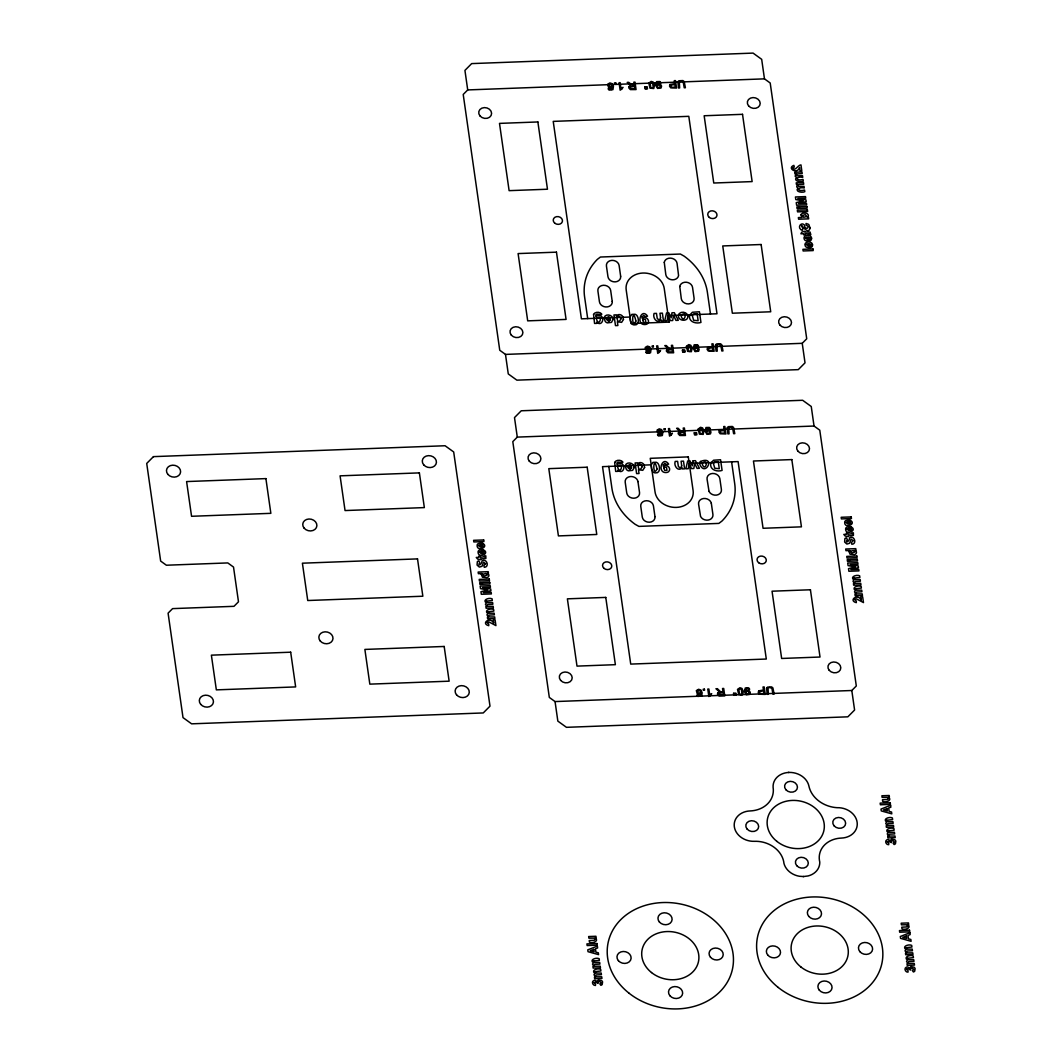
<?xml version="1.0" encoding="UTF-8"?>
<svg xmlns="http://www.w3.org/2000/svg" width="1062" height="1062" viewBox="0 0 1062 1062"><rect width="100%" height="100%" fill="white"/><g stroke="black" fill="none" stroke-linecap="round" stroke-linejoin="round"><path stroke-width="1.5" d="M630.005 317.034L630.35 321.043L631.917 323.937A3.345 2.774 12 0 0 634.054 324.906C639.205 325.742 639.125 318.826 637.107 315.826A3.757 3.106 12 0 0 635.076 314.286L631.784 314.379L630.005 317.034L581.418 318.839L553.222 121.387L688.8 116.329L716.996 313.781L668.117 315.613L667.095 320.737L664.719 320.83L666.538 312.985L668.861 312.905L671.131 317.817L671.967 312.786L674.317 312.706L678.299 320.326L675.963 320.405L673.534 315.401L672.684 320.525L670.361 320.618L668.117 315.613M467.718 89.925L463.218 94.465L499.751 350.248L505.485 354.403L802.235 343.318L806.722 338.791L770.202 82.995L764.467 78.853L467.718 89.925L464.93 70.397L471.674 63.601L753.077 53.1L761.68 59.326L764.467 78.853M517.287 437.106L512.8 441.633L549.319 697.429L555.054 701.57L851.804 690.499L856.304 685.972L819.771 430.176L814.036 426.035L517.287 437.106L514.499 417.578L521.256 410.782L802.646 400.281L811.249 406.494L814.036 426.035M700.508 461.479C716.571 455.067 704.889 478.617 699.553 463.59A4.606 3.81 12 0 1 700.508 461.479M803.164 876.588L808.155 875.938A18.24 15.12 12 0 0 819.771 862.065A25.355 21.014 12 0 1 841.383 838.077A18.16 15.054 12 0 0 857.127 822.214A18.16 15.054 12 0 0 837.042 807.691A28.754 23.842 12 0 1 808.925 786.119A18.187 15.08 12 0 0 788.973 772.432L788.296 772.432M651.179 464.824L602.526 466.643L630.722 664.095L766.299 659.037L738.103 461.585L689.225 463.404M803.668 876.548L799.394 876.269A18.24 15.12 12 0 1 783.955 863.393A26.643 22.09 12 0 0 754.405 841.316A18.16 15.054 12 0 1 734.333 826.807A18.16 15.054 12 0 1 750.064 810.943A26.63 22.076 12 0 0 773.109 787.446A18.187 15.08 12 0 1 788.973 772.432M802.235 343.318L805.023 362.859L798.279 369.642L516.875 380.156L508.273 373.93L505.485 354.403M851.804 690.499L854.591 710.027L847.848 716.823L566.458 727.324L557.842 721.111L555.054 701.57M710.491 314.033L707.385 292.302A62.273 51.626 12 0 0 684.14 256.154L680.397 254.044L600.428 257.031L597.322 259.393A62.273 51.626 12 0 0 584.591 296.882L587.698 318.613M731.599 461.824L734.692 483.555A62.273 51.626 12 0 1 721.974 521.044L718.855 523.407L638.899 526.394L635.142 524.296A62.273 51.626 12 0 1 611.898 488.135L608.805 466.404M620.965 318.746C616.544 328.171 615.336 309.055 620.965 318.746M642.098 466.722C637.678 476.161 636.47 457.045 642.098 466.722M656.648 83.526L656.674 84.841L658.639 83.779L660.577 84.376L661.586 86.128L661.055 87.987L657.551 88.411L655.639 85.252L656.595 81.628L659.98 81.548L660.962 82.876L658.307 81.88L656.648 83.526M694.229 346.73L694.256 348.031L696.221 346.969L698.159 347.579L699.168 349.318L698.65 351.177L695.132 351.615L693.234 348.442L694.176 344.818L697.561 344.738L698.544 346.079L695.889 345.07L694.229 346.73M706.031 429.433L706.071 430.734L708.022 429.672L709.974 430.283L710.982 432.022L710.451 433.88L706.947 434.318L705.035 431.145L705.978 427.521L709.376 427.442L710.359 428.782L707.704 427.774L706.031 429.433M745.351 689.862L745.391 691.176L747.343 690.114L749.294 690.725L750.303 692.464L749.772 694.322L746.267 694.76L744.356 691.588L745.298 687.964L748.697 687.884L749.679 689.225L747.024 688.216L745.351 689.862M687.871 316.184C688.282 322.131 677.861 321.228 678.419 315.613A4.606 3.81 12 0 1 679.375 313.489C681.99 310.967 687.486 312.294 687.871 316.184M811.607 238.207L811.288 239.919L809.828 240.968L809.974 237.755L808.155 236.999L808.74 241.101L806.005 240.782A3.053 2.522 12 0 1 804.399 239.547C801.823 234.861 811.235 233.6 811.607 238.207M812.549 244.831L812.231 246.557L810.771 247.605L810.917 244.393L809.111 243.636L809.695 247.725L806.947 247.419A3.053 2.522 12 0 1 805.354 246.185C802.766 241.486 812.178 240.238 812.549 244.831M642.736 320.047L643.492 322.37L645.855 322.37L645.391 319.396L643.492 319.091L642.736 320.047M648.842 83.168L649.984 88.146L653.767 88.518L654.564 85.093L653.263 82.079L651.152 81.389L648.842 83.168M663.869 468.037L664.613 470.347L666.976 470.36L666.511 467.373L664.626 467.081L663.869 468.037M686.424 346.358L687.565 351.349L691.349 351.708L692.145 348.283L690.844 345.283L688.734 344.579L686.424 346.358M698.225 429.075L699.367 434.053L703.163 434.411L703.96 430.986L702.659 427.986L700.548 427.282L698.225 429.075M737.546 689.503L738.687 694.482L742.484 694.853L743.281 691.428L741.98 688.428L739.869 687.725L737.546 689.503M596.406 318.587C598.875 329.154 603.88 312.719 596.406 318.587M595.065 939.286L594.441 940.242L589.224 940.534L589.463 942.167C592.37 943.813 599.738 941.012 595.065 937.826L596.154 937.786L595.941 936.272L588.653 936.538L588.892 938.184L593.95 938.118L595.065 939.286M617.54 466.576C620.009 477.143 625.014 460.696 617.54 466.576M888.31 798.505L887.686 799.474L882.469 799.752L882.695 801.385C885.615 803.031 892.969 800.23 888.31 797.058L889.398 797.018L889.186 795.491L881.898 795.77L882.124 797.403L887.195 797.336L888.31 798.505M907.598 925.945L906.988 926.914L901.757 927.192L901.996 928.825C904.904 930.471 912.271 927.67 907.612 924.498L908.7 924.458L908.475 922.931L901.187 923.21L901.426 924.843L906.483 924.776L907.598 925.945M612.23 301.449L612.216 302.723A6.491 5.376 12 0 1 605.765 306.958A6.491 5.376 12 0 1 599.433 301.781L597.893 290.935A6.491 5.376 12 0 1 603.508 285.266A6.491 5.376 12 0 1 610.677 290.457L612.23 301.449M664.268 262.367L665.808 274.62A6.491 5.376 12 0 0 672.14 279.797A6.491 5.376 12 0 0 678.578 275.562L677.052 263.296A6.491 5.376 12 0 0 670.719 258.132A6.491 5.376 12 0 0 664.268 262.367M679.773 286.461L681.3 298.727A6.491 5.376 12 0 0 688.468 303.918A6.491 5.376 12 0 0 694.083 298.249L692.543 287.404A6.491 5.376 12 0 0 686.211 282.226A6.491 5.376 12 0 0 679.773 286.461M680.941 315.321C683.689 326.034 688.906 309.055 680.941 315.321M702.075 463.297C704.823 474.024 710.027 457.045 702.075 463.297M642.191 316.888L642.165 318.427C645.099 315.241 650.674 320.22 647.687 323.459A3.797 3.146 12 0 1 645.762 324.468C635.169 326.061 640.997 306.706 647.554 316.184L645.245 316.489L643.678 315.348L642.191 316.888M663.325 464.877L663.299 466.404C666.232 463.231 671.795 468.196 668.821 471.448A3.797 3.146 12 0 1 666.896 472.457C656.303 474.037 662.13 454.682 668.675 464.16L666.378 464.466L664.812 463.337L663.325 464.877M610.411 319.635L608.858 321.52L606.814 319.768L610.411 319.635M631.545 467.625L629.992 469.497L627.947 467.758L631.545 467.625M485.533 563.71L483.86 565.634L484.299 567.307C489.781 567.095 486.728 558.015 482.095 560.763C481.922 564.851 476.878 566.896 479.758 562.475L478.776 560.855A2.867 2.376 12 0 0 477.329 561.692L477.064 565.05L479.347 567.095L482.015 566.298L483.582 562.13L485.533 563.71M853.078 540.677L851.419 542.616L851.857 544.275C857.326 544.063 854.273 534.982 849.653 537.73C849.481 541.819 844.436 543.863 847.317 539.456L846.334 537.823A2.867 2.376 12 0 0 844.887 538.66L844.622 542.018L846.892 544.063L849.573 543.266L851.127 539.111L853.078 540.677M796.42 174.726L797.137 175.827L802.514 175.721L802.753 177.354C795.411 175.894 795.186 181.602 803.045 179.438L803.284 181.071C801.027 182.412 792.982 181.323 796.42 177.394L795.172 176.239L795.903 173.73L794.907 173.756L794.695 172.256L801.983 171.978L802.208 173.61L797.19 173.942A1.341 1.115 12 0 0 796.42 174.726M797.934 185.319L798.651 186.434L804.027 186.315L804.266 187.961C796.925 186.5 796.699 192.195 804.558 190.032L804.797 191.678C802.54 193.018 794.495 191.93 797.934 188.001L796.686 186.846L797.416 184.323L796.42 184.363L796.208 182.85L803.496 182.584L803.722 184.217L798.704 184.536A1.341 1.115 12 0 0 797.934 185.319M677.914 81.88L678.485 88L679.653 87.96L679.308 81.721L681.074 81.163L683.211 82.053L684.247 87.788L685.402 87.734L684.18 81.562L682.919 80.566L678.844 80.765L677.914 81.88M715.496 345.084L716.067 351.19L717.235 351.15L716.89 344.924L718.655 344.353L720.793 345.243L721.828 350.978L722.983 350.938L721.775 344.765L720.501 343.756L716.425 343.969L715.496 345.084M727.311 427.787L727.882 433.893L729.036 433.854L728.705 427.628L730.457 427.07L732.607 427.946L733.63 433.681L734.798 433.641L733.577 427.468L732.302 426.459L728.24 426.672L727.311 427.787M766.618 688.229L767.202 694.336L768.357 694.296L768.025 688.07L769.777 687.499L771.915 688.388L772.95 694.123L774.118 694.083L772.897 687.91L771.623 686.902L767.561 687.101L766.618 688.229M635.886 321.043C631.186 330.946 632.142 304.064 635.886 321.043M657.02 469.019C652.32 478.935 653.263 452.054 657.02 469.019M612.416 86.832L611.685 89.513L608.088 88.783L609.084 90.124L612.947 89.62L613.438 86.434L612.19 83.686L609.867 82.929L607.637 84.256L608.486 87.296L610.424 87.907L612.416 86.832M649.997 350.022L649.267 352.717L645.669 351.987L646.665 353.314L650.528 352.81L651.019 349.624L649.771 346.876L647.448 346.119L645.231 347.46L646.068 350.487L648.006 351.097L649.997 350.022M661.812 432.725L661.068 435.42L657.484 434.69L658.467 436.017L662.343 435.513L662.834 432.327L661.586 429.592L659.263 428.822L657.033 430.163L657.869 433.19L659.807 433.8L661.812 432.725M701.132 693.167L700.389 695.862L696.805 695.132L697.787 696.46L701.663 695.955L702.155 692.769L700.907 690.021L698.584 689.265L696.353 690.592L697.19 693.632L699.128 694.243L701.132 693.167M487.007 622.478L488.719 624.044L488.759 625.691C480.449 623.58 490.272 615.96 493.764 623.195L493.299 619.942L495.091 619.876L495.914 625.611L488.759 621.854L487.007 622.478M854.565 599.446L856.277 601.026L856.317 602.658C847.994 600.561 857.817 592.928 861.322 600.163L860.857 596.924L862.649 596.844L863.472 602.579L856.317 598.822L854.565 599.446M651.139 465.01L651.484 469.032L653.05 471.926A3.345 2.774 12 0 0 655.188 472.882C660.338 473.718 660.245 466.815 658.228 463.815A3.757 3.106 12 0 0 656.21 462.262L652.918 462.368L651.139 465.01M482.121 543.08L483.17 546.24L481.604 547.129L481.02 543.027L478.391 543.545A3.053 2.522 12 0 0 477.157 544.886C476.294 552.784 490.352 546.718 482.121 543.08M483.064 549.704L484.126 552.877L482.546 553.753L481.962 549.651L479.334 550.169A3.053 2.522 12 0 0 478.112 551.51C477.25 559.408 491.294 553.342 483.064 549.704M594.07 982.562L595.543 983.97L595.463 985.483C592.822 985.722 591.136 981.646 593.804 980.505A2.297 1.912 12 0 1 595.317 980.385L596.963 981.474L598.291 979.921L601.49 980.518A3.279 2.721 12 0 1 602.579 981.938L602.207 984.474A3.04 2.522 12 0 1 600.866 985.31L599.831 983.863C603.959 982.536 596.618 979.655 598.118 983.399L595.57 982.031L594.07 982.562M792.916 167.756C794.628 172.256 798.12 164.69 800.974 164.915L801.783 170.65L799.991 170.716L799.54 167.464C797.469 174.858 786.451 168.128 793.872 165.367L794.296 166.999L792.916 167.756M849.68 520.048L850.728 523.208L849.149 524.097L848.565 519.995L845.949 520.513A3.053 2.522 12 0 0 844.715 521.854C843.852 529.752 857.91 523.685 849.68 520.048M850.622 526.672L851.671 529.845L850.104 530.721L849.52 526.633L846.892 527.15A3.053 2.522 12 0 0 845.657 528.491C844.794 536.39 858.853 530.31 850.622 526.672M887.314 841.781L888.788 843.188L888.695 844.715C886.066 844.94 884.38 840.865 887.049 839.737A2.297 1.912 12 0 1 888.549 839.604L890.208 840.706L891.536 839.139L894.735 839.737A3.279 2.721 12 0 1 895.824 841.157L895.452 843.693A3.04 2.522 12 0 1 894.111 844.529L893.062 843.082C897.204 841.754 889.863 838.874 891.35 842.617L888.814 841.25L887.314 841.781M906.603 969.221L908.076 970.628L907.997 972.155C905.355 972.38 903.669 968.305 906.351 967.177A2.297 1.912 12 0 1 907.851 967.044L909.497 968.132L910.824 966.579L914.037 967.177A3.279 2.721 12 0 1 915.112 968.597L914.74 971.133A3.04 2.522 12 0 1 913.413 971.969L912.364 970.522C916.506 969.194 909.165 966.314 910.652 970.057L908.116 968.69L906.603 969.221M660.564 317.83L659.953 319.317A1.965 1.62 12 0 1 658.413 319.609L657.219 318.334L656.475 313.37L654.059 313.463C652.4 317.883 657.099 324.175 661.068 319.821L661.228 320.963L663.471 320.87L662.369 313.144L659.953 313.237L660.564 317.83M681.698 465.82L681.087 467.293A1.965 1.62 12 0 1 679.534 467.599L678.352 466.324L677.596 461.346L675.193 461.439C673.534 465.873 678.233 472.152 682.202 467.811L682.362 468.939L684.605 468.86L683.49 461.134L681.087 461.227L681.698 465.82M650.09 82.796L650.794 87.695L652.148 88.252L653.249 87.668L652.599 82.703L650.09 82.796M687.672 345.986L688.375 350.885L689.729 351.442L690.844 350.872L690.181 345.893L687.672 345.986M699.486 428.69L700.19 433.588L701.531 434.146L702.646 433.575L701.995 428.597L699.486 428.69M738.807 689.132L739.51 694.03L740.851 694.588L741.966 694.004L741.316 689.039L738.807 689.132M692.238 315.427L693.659 320.286L698.146 320.724L697.137 313.648L693.725 313.887L692.238 315.427M713.372 463.404L714.792 468.262L719.279 468.7L718.27 461.638L714.859 461.864L713.372 463.404M593.552 314.458L594.561 323.445L596.817 323.366L596.658 322.277C602.592 327.534 605.858 315.202 598.596 315.52A3.159 2.615 12 0 0 596.552 316.317L596.047 316.874C594.109 311.524 601.676 316.078 601.796 314.153C600.176 311.604 594.8 311.591 593.552 314.458M614.672 462.435L615.694 471.435L617.951 471.342L617.792 470.267C623.726 475.524 626.992 463.191 619.73 463.51A3.159 2.615 12 0 0 617.672 464.293L617.181 464.864C615.243 459.514 622.797 464.054 622.929 462.129C621.31 459.594 615.933 459.58 614.672 462.435M805.5 237.875L807.332 239.521L806.987 237.078L805.5 237.875M806.443 244.499L808.275 246.145L807.93 243.702L806.443 244.499M478.577 545.51L480.409 547.142L480.064 544.7L478.577 545.51M479.52 552.134L481.365 553.767L481.02 551.324L479.52 552.134M846.135 522.477L847.967 524.11L847.622 521.668L846.135 522.477M847.078 529.115L848.923 530.748L848.565 528.292L847.078 529.115M486.515 601.172L487.591 602.632L492.622 602.579L492.861 604.212L487.498 604.49L487.113 605.645A1.341 1.115 12 0 0 488.095 606.362L493.153 606.309L493.392 607.942L486.104 608.221L485.892 606.707L486.887 606.667L485.44 604.238L486.356 603.004C481.882 599.764 489.383 597.322 492.091 598.849L492.33 600.495L486.515 601.172M488.029 611.765L489.117 613.225L494.135 613.172L494.374 614.805L489.011 615.097L488.626 616.252A1.341 1.115 12 0 0 489.609 616.969L494.666 616.916L494.905 618.549L487.617 618.814L487.405 617.314L488.401 617.274L486.954 614.832L487.87 613.597C483.396 610.371 490.896 607.929 493.604 609.455L493.843 611.088L488.029 611.765M593.578 961.03L594.654 962.491L599.685 962.437L599.911 964.084L594.561 964.362L594.176 965.517A1.341 1.115 12 0 0 595.145 966.234L600.216 966.181L600.442 967.814L593.154 968.093L592.941 966.579L593.937 966.539L592.503 964.097L593.419 962.876C588.932 959.636 596.446 957.194 599.154 958.721L599.38 960.353L593.578 961.03M595.092 971.637L596.167 973.097L601.198 973.044L601.424 974.677L596.074 974.969L595.689 976.111A1.341 1.115 12 0 0 596.658 976.841L601.729 976.774L601.955 978.421L594.667 978.686L594.454 977.186L595.45 977.146L594.016 974.704L594.932 973.469C590.445 970.243 597.959 967.801 600.667 969.327L600.893 970.96L595.092 971.637M854.074 578.14L855.149 579.6L860.18 579.547L860.406 581.179L855.056 581.472L854.671 582.613A1.341 1.115 12 0 0 855.653 583.343L860.711 583.277L860.95 584.923L853.662 585.189L853.436 583.675L854.432 583.649L852.998 581.206L853.914 579.971C849.427 576.746 856.941 574.303 859.649 575.83L859.875 577.462L854.074 578.14M855.587 588.733L856.662 590.193L861.694 590.14L861.919 591.786L856.569 592.065L856.184 593.22A1.341 1.115 12 0 0 857.167 593.937L862.225 593.884L862.463 595.516L855.175 595.795L854.95 594.282L855.945 594.242L854.512 591.799L855.428 590.565C850.941 587.339 858.454 584.896 861.163 586.423L861.388 588.056L855.587 588.733M886.81 820.262L887.898 821.722L892.916 821.669L893.155 823.302L887.805 823.594L887.407 824.736A1.341 1.115 12 0 0 888.39 825.466L893.461 825.4L893.686 827.046L886.398 827.311L886.186 825.798L887.182 825.771L885.735 823.329L886.651 822.094C882.177 818.868 889.691 816.426 892.385 817.952L892.624 819.585L886.81 820.262M888.323 830.856L889.412 832.316L894.43 832.263L894.669 833.909L889.319 834.188L888.921 835.343A1.341 1.115 12 0 0 889.903 836.059L894.974 836.006L895.2 837.639L887.912 837.918L887.699 836.405L888.695 836.365L887.248 833.922L888.164 832.688C883.69 829.462 891.204 827.019 893.899 828.546L894.138 830.179L888.323 830.856M906.112 947.702L907.187 949.162L912.218 949.109L912.457 950.742L907.094 951.034L906.709 952.176A1.341 1.115 12 0 0 907.691 952.906L912.749 952.84L912.988 954.472L905.7 954.751L905.488 953.238L906.483 953.211L905.036 950.769L905.952 949.534C901.479 946.308 908.979 943.866 911.687 945.379L911.926 947.025L906.112 947.702M907.625 958.296L908.7 959.756L913.732 959.703L913.97 961.336L908.607 961.628L908.222 962.783A1.341 1.115 12 0 0 909.205 963.499L914.263 963.446L914.501 965.079L907.213 965.345L907.001 963.845L907.997 963.805L906.55 961.362L907.466 960.128C902.992 956.902 910.492 954.459 913.201 955.986L913.439 957.619L907.625 958.296M482.719 574.356L484.073 576.135L487.285 575.06L485.825 573.507L482.719 574.356M623.474 319.436L621.615 322.357L617.341 321.693L617.885 325.53L615.482 325.622L613.955 314.949L616.199 314.87L616.358 315.998L617.526 314.976A3.425 2.841 12 0 1 620.513 314.803L621.204 315.109A4.195 3.478 12 0 1 622.876 316.821L623.474 319.436M644.607 467.426L642.749 470.333L638.474 469.669L639.019 473.519L636.603 473.599L635.089 462.939L637.319 462.859L637.492 463.988L638.66 462.952A3.425 2.841 12 0 1 641.647 462.793L642.337 463.098A4.195 3.478 12 0 1 644.01 464.798L644.607 467.426M850.277 551.324L851.631 553.103L854.83 552.028L853.383 550.488L850.277 551.324M802.328 215.533L803.722 217.285L806.815 216.436L805.261 214.643L802.328 215.533M612.88 319.728L611.513 322.37L607.371 322.861A3.81 3.159 12 0 1 605.26 321.428L604.238 318.613L610.278 318.388L608.818 316.635L606.654 317.697L604.198 317.445C605.712 312.998 613.57 315.002 612.88 319.728M634.014 467.718L632.633 470.36L628.505 470.838A3.81 3.159 12 0 1 626.394 469.417L625.372 466.59L631.412 466.364L629.939 464.612L627.788 465.687L625.332 465.435C626.845 460.988 634.704 462.992 634.014 467.718M689.689 315.109C688.123 321.706 695.809 324.175 700.947 322.436L699.42 311.763L692.424 312.255L689.689 315.109M710.823 463.085C709.257 469.696 716.943 472.165 722.08 470.413L720.554 459.753L713.558 460.231L710.823 463.085M809.39 233.945L810.81 234.689L810.094 232.087L804.77 232.007L804.664 231.264L801.783 232.113L800.894 233.799L803.469 233.706L803.629 234.821L805.169 234.768L805.009 233.653L809.39 233.945M693.101 460.775L692.265 465.793L689.995 460.881L687.672 460.974L685.853 468.807L688.229 468.727L689.251 463.59L691.481 468.594L693.818 468.515L694.654 463.39L697.084 468.395L699.433 468.302L695.451 460.682L693.101 460.775M810.054 227.879C808.341 237.476 797.827 218.493 802.925 228.582L802.421 230.255A2.867 2.376 12 0 1 800.748 229.538C797.389 226.989 801.359 221.586 804.399 224.958C804.731 231.237 811.448 227.109 806.085 225.144L806.045 223.458L808.753 224.401L810.054 227.879M484.63 556.687L480.382 557.311L480.223 556.183L478.683 556.249L478.843 557.364L476.267 557.457L477.621 559.063L480.714 559.701L480.608 558.944L485.865 558.466L485.825 555.851L484.352 556.037L484.63 556.687M852.189 533.668L847.927 534.279L847.768 533.164L846.241 533.217L846.401 534.332L843.825 534.425L845.179 536.031L848.272 536.668L848.166 535.925L853.41 535.434L853.383 532.819L851.91 533.018L852.189 533.668M630.071 87.084L630.509 88.611L634.771 88.796L634.426 86.327L630.071 87.084M667.653 350.274L668.091 351.814L672.352 352L672.007 349.531L667.653 350.274M679.454 432.991L679.906 434.517L684.167 434.703L683.809 432.234L679.454 432.991M718.775 693.42L719.213 694.96L723.487 695.145L723.129 692.663L718.775 693.42M800.828 214.657L801.996 217.445L798.372 217.577L798.611 219.223L808.673 218.838L808.447 217.325L807.385 217.365L808.182 216.436A2.735 2.27 12 0 0 807.571 213.98A3.345 2.774 12 0 0 805.779 213.077L802.527 213.183L800.828 214.657M608.884 84.19L609.23 86.686L611.699 86.593L611.672 84.509L608.884 84.19M646.466 347.393L646.811 349.876L649.28 349.783L649.254 347.699L646.466 347.393M658.267 430.097L658.626 432.579L661.095 432.486L661.068 430.402L658.267 430.097M697.588 690.526L697.946 693.021L700.416 692.928L700.389 690.844L697.588 690.526M657.312 85.093L657.683 87.575L660.126 87.456L659.794 85L657.312 85.093M694.893 348.283L695.265 350.779L697.707 350.646L697.389 348.19L694.893 348.283M706.708 430.986L707.08 433.482L709.522 433.349L709.19 430.893L706.708 430.986M746.028 691.428L746.4 693.911L748.843 693.791L748.511 691.335L746.028 691.428M481.365 574.423L482.48 577.224L486.993 577.609A3.345 2.774 12 0 0 488.507 576.573A2.735 2.27 12 0 0 488.414 574.104L487.365 573.241L488.427 573.201L488.215 571.688L478.152 572.06L478.391 573.692L482.002 573.56L481.365 574.423M848.923 551.39L850.038 554.191L854.538 554.576A3.345 2.774 12 0 0 856.065 553.554A2.735 2.27 12 0 0 855.972 551.072L854.91 550.222L855.985 550.182L855.773 548.656L845.71 549.027L845.936 550.674L849.56 550.528L848.923 551.39M670.003 84.522L669.511 86.168L670.733 87.867L676.547 88.066L675.472 80.606L674.317 80.646L674.742 83.686L670.003 84.522M707.584 347.725L707.093 349.358L708.314 351.057L714.129 351.27L713.053 343.796L711.898 343.849L712.323 346.876L707.584 347.725M719.399 430.429L718.908 432.061L720.129 433.761L725.93 433.973L724.868 426.499L723.7 426.552L724.138 429.579L719.399 430.429M758.706 690.858L758.228 692.504L759.449 694.203L765.251 694.415L764.189 686.941L763.02 686.981L763.459 690.021L758.706 690.858M629.142 86.447L628.731 87.814L630.337 89.593L636.058 89.58L634.996 82.119L633.828 82.159L634.293 85.478L632.952 85.531L628.691 82.345L627.23 82.411L630.921 85.677L629.142 86.447M666.724 349.637L666.312 351.004L667.918 352.796L673.64 352.783L672.578 345.309L671.41 345.349L671.888 348.668L669.312 348.535L666.286 345.548L664.812 345.601L668.502 348.88L666.724 349.637M678.538 432.34L678.127 433.708L679.733 435.5L685.455 435.486L684.379 428.013L683.224 428.066L683.689 431.371L681.127 431.238L678.087 428.252L676.627 428.305L680.317 431.584L678.538 432.34M717.859 692.782L717.434 694.15L719.054 695.929L724.775 695.915L723.7 688.455L722.532 688.495L723.01 691.813L720.448 691.667L717.408 688.694L715.947 688.747L719.624 692.026L717.859 692.782M671.038 85.066L670.706 86.088L671.901 87.296L675.246 87.23L674.874 84.562L671.038 85.066M708.619 348.256L708.301 349.279L709.482 350.487L712.841 350.433L712.456 347.765L708.619 348.256M720.434 430.96L720.102 431.982L721.297 433.19L724.642 433.137L724.257 430.468L720.434 430.96M759.755 691.402L759.423 692.424L760.618 693.632L763.963 693.566L763.578 690.897L759.755 691.402M644.833 86.951L645.125 88.956L647.475 88.863L647.196 86.872L644.833 86.951M645.351 87.336L645.523 88.544L646.957 88.491L646.785 87.283L645.351 87.336M682.415 350.155L682.707 352.159L685.056 352.066L684.778 350.062L682.415 350.155M682.932 350.526L683.118 351.748L684.539 351.695L684.366 350.473L682.932 350.526M694.229 432.858L694.508 434.862L696.871 434.77L696.579 432.765L694.229 432.858M694.747 433.23L694.92 434.451L696.353 434.398L696.181 433.177L694.747 433.23M733.55 693.3L733.829 695.291L736.192 695.212L735.9 693.207L733.55 693.3M734.068 693.672L734.24 694.893L735.674 694.84L735.501 693.619L734.068 693.672M621.668 89.142L620.142 90.204L619.08 82.703L620.155 82.663L620.991 88.504L622.996 87.323L621.668 89.142M659.25 352.345L657.736 353.407L656.661 345.907L657.736 345.867L658.573 351.708L660.577 350.526L659.25 352.345M671.051 435.048L669.538 436.11L668.476 428.61L669.551 428.57L670.387 434.411L672.392 433.23L671.051 435.048M710.372 695.491L708.858 696.539L707.783 689.052L708.872 689.012L709.708 694.853L711.713 693.659L710.372 695.491M153.459 456.633L146.715 463.43L160.654 561.068L166.389 565.223L227.786 562.926L233.521 567.068L238.485 601.796L233.985 606.322L172.588 608.619L168.088 613.146L183.009 717.607L191.611 723.833L483.25 712.947L489.994 706.15L453.686 451.961L445.084 445.748L153.459 456.633M890.58 805.301L881.009 809.085L881.274 810.917L891.801 813.864L891.549 812.032L889.159 811.408L888.668 807.996L890.859 807.173L890.58 805.301M597.348 946.069L587.764 949.866L588.029 951.685L598.57 954.632L598.304 952.813L595.915 952.189L595.437 948.778L597.614 947.954L597.348 946.069M909.882 932.741L900.311 936.525L900.563 938.357L911.103 941.304L910.838 939.472L908.461 938.848L907.97 935.436L910.147 934.613L909.882 932.741M887.062 808.62L883.491 809.934L887.394 810.943L887.062 808.62M593.817 949.401L590.246 950.716L594.149 951.725L593.817 949.401M906.351 936.06L902.793 937.374L906.682 938.383L906.351 936.06M487.604 589.914L480.953 591.72L481.325 594.295L491.387 593.923L491.162 592.317L483.237 592.623L490.923 590.631L490.684 588.972L482.52 587.578L490.445 587.286L490.206 585.68L480.143 586.051L480.515 588.64L487.604 589.914M855.149 566.882L848.511 568.688L848.883 571.263L858.946 570.891L858.72 569.298L850.795 569.59L858.468 567.599L858.242 565.94L850.078 564.546L857.99 564.254L857.764 562.648L847.702 563.033L848.073 565.608L855.149 566.882M802.885 200.851L796.248 202.643L796.606 205.218L806.669 204.847L806.443 203.24L798.518 203.546L806.204 201.554L805.965 199.895L797.801 198.501L805.726 198.209L805.5 196.603L795.438 196.974L795.796 199.563L802.885 200.851M615.708 82.836L614.473 82.876L614.619 83.925L615.854 83.885L615.708 82.836M537.876 121.957L499.498 123.391L509.11 190.656L547.474 189.222L537.876 121.957M742.524 114.324L704.159 115.758L713.757 183.022L752.135 181.589L742.524 114.324M798.637 206.851L796.858 206.917L797.084 208.564L798.876 208.497L798.637 206.851M806.921 206.546L799.633 206.825L799.859 208.457L807.147 208.179L806.921 206.546M807.385 209.864L797.323 210.236L797.562 211.869L807.624 211.497L807.385 209.864M556.461 252.159L518.097 253.579L527.695 320.857L566.073 319.423L556.461 252.159M761.122 244.512L722.744 245.946L732.355 313.21L770.72 311.777L761.122 244.512M812.974 248.946L802.912 249.318L803.137 250.964L813.2 250.579L812.974 248.946M669.047 322.118L631.001 323.538L626.208 290.006A19.289 15.996 12 0 1 642.749 273.04A19.289 15.996 12 0 1 664.215 288.32L669.047 322.118M653.289 346.026L652.055 346.079L652.201 347.128L653.435 347.075L653.289 346.026M665.091 428.729L663.869 428.782L664.015 429.831L665.25 429.778L665.091 428.729M688.295 456.899L650.249 458.319L655.028 491.852A19.289 15.996 12 0 0 676.215 507.41A19.289 15.996 12 0 0 693.114 490.697L688.295 456.899M265.898 478.604L186.593 481.564L191.558 516.291L270.85 513.331L265.898 478.604M419.384 472.882L340.079 475.842L345.044 510.556L424.349 507.596L419.384 472.882M587.18 467.214L548.802 468.647L558.413 535.912L596.778 534.478L587.18 467.214M791.827 459.58L753.449 461.014L763.06 528.279L801.438 526.845L791.827 459.58M851.233 516.915L841.17 517.287L841.409 518.92L851.472 518.548L851.233 516.915M483.675 539.947L473.612 540.319L473.851 541.952L483.914 541.58L483.675 539.947M417.525 558.891L302.404 563.192L307.741 600.521L422.849 596.22L417.525 558.891M856.822 555.997L846.759 556.382L846.985 558.015L857.047 557.643L856.822 555.997M849.016 559.621L847.224 559.687L847.463 561.32L849.242 561.254L849.016 559.621M857.286 559.316L849.998 559.581L850.237 561.227L857.525 560.948L857.286 559.316M489.263 579.029L479.201 579.414L479.44 581.047L489.489 580.662L489.263 579.029M481.458 582.653L479.679 582.719L479.905 584.352L481.697 584.286L481.458 582.653M489.728 582.348L482.44 582.613L482.679 584.246L489.967 583.981L489.728 582.348M605.765 597.415L567.387 598.835L576.998 666.113L615.376 664.679L605.765 597.415M810.425 589.768L772.047 591.202L781.645 658.467L820.023 657.033L810.425 589.768M290.683 652.201L211.378 655.161L216.343 689.875L295.648 686.915L290.683 652.201M444.181 646.466L364.877 649.426L369.828 684.14L449.133 681.18L444.181 646.466M704.411 689.172L703.19 689.225L703.336 690.26L704.571 690.22L704.411 689.172M890.221 802.766L880.159 803.137L880.398 804.77L890.46 804.399L890.221 802.766M909.523 930.193L899.461 930.577L899.687 932.21L909.749 931.839L909.523 930.193M596.977 943.534L586.914 943.906L587.153 945.552L597.216 945.167L596.977 943.534M711.341 503.428L710.956 502.26A6.491 5.376 12 0 0 703.376 498.543A6.491 5.376 12 0 0 698.584 504.131L700.548 516.371A6.491 5.376 12 0 0 708.128 520.088A6.491 5.376 12 0 0 712.921 514.499L711.341 503.428M709.031 491.374L707.066 479.135A6.491 5.376 12 0 1 712.682 473.466A6.491 5.376 12 0 1 719.85 478.657L721.403 489.502A6.491 5.376 12 0 1 716.611 495.091A6.491 5.376 12 0 1 709.031 491.374M637.943 481.577L637.572 480.316A6.491 5.376 12 0 0 629.992 476.599A6.491 5.376 12 0 0 625.199 482.188L626.753 493.033A6.491 5.376 12 0 0 633.921 498.224A6.491 5.376 12 0 0 639.536 492.556L637.943 481.577M620.646 276.266L619.119 265.513A6.425 5.337 12 0 0 612.004 260.363A6.425 5.337 12 0 0 606.429 265.978L607.968 276.744A6.425 5.337 12 0 0 615.071 281.881A6.425 5.337 12 0 0 620.646 276.266M654.975 516.623L653.435 505.857A6.425 5.337 12 0 0 646.333 500.72A6.425 5.337 12 0 0 640.758 506.335L642.284 517.088A6.425 5.337 12 0 0 649.4 522.225A6.425 5.337 12 0 0 654.975 516.623M796.712 865.649A6.491 5.376 12 0 0 807.784 865.238A6.491 5.376 12 0 0 801.093 857.299A6.491 5.376 12 0 0 796.712 865.649M785.867 789.703A6.491 5.376 12 0 0 796.938 789.292A6.491 5.376 12 0 0 790.247 781.353A6.491 5.376 12 0 0 785.867 789.703M834.068 825.811A6.491 5.376 12 0 0 845.14 825.386A6.491 5.376 12 0 0 838.436 817.461A6.491 5.376 12 0 0 834.068 825.811M747.09 829.05A6.491 5.376 12 0 0 758.162 828.639A6.491 5.376 12 0 0 751.458 820.714A6.491 5.376 12 0 0 747.09 829.05M776.919 841.409A28.793 23.868 12 0 0 823.793 830.949A28.793 23.868 12 0 0 786.464 801.173A28.793 23.868 12 0 0 776.919 841.409M767.773 955.083A7.129 5.921 12 0 0 779.959 954.632A7.129 5.921 12 0 0 772.592 945.897A7.129 5.921 12 0 0 767.773 955.083M859.862 951.645A7.129 5.921 12 0 0 872.048 951.194A7.129 5.921 12 0 0 864.68 942.472A7.129 5.921 12 0 0 859.862 951.645M819.306 990.169A7.129 5.921 12 0 0 831.493 989.718A7.129 5.921 12 0 0 824.125 980.996A7.129 5.921 12 0 0 819.306 990.169M808.766 916.387A7.129 5.921 12 0 0 820.953 915.935A7.129 5.921 12 0 0 813.585 907.213A7.129 5.921 12 0 0 808.766 916.387M778.22 987.448A63.561 52.702 12 0 0 881.672 964.349A63.561 52.702 12 0 0 799.261 898.625A63.561 52.702 12 0 0 778.22 987.448M800.907 966.978A28.793 23.868 12 0 0 847.768 956.504A28.793 23.868 12 0 0 810.439 926.728A28.793 23.868 12 0 0 800.907 966.978M628.823 993.023A63.561 52.702 12 0 0 732.276 969.925A63.561 52.702 12 0 0 649.864 904.2A63.561 52.702 12 0 0 628.823 993.023M659.369 921.975A7.129 5.921 12 0 0 671.556 921.511A7.129 5.921 12 0 0 664.188 912.789A7.129 5.921 12 0 0 659.369 921.975M669.91 995.744A7.129 5.921 12 0 0 682.096 995.293A7.129 5.921 12 0 0 674.728 986.571A7.129 5.921 12 0 0 669.91 995.744M710.465 957.22A7.129 5.921 12 0 0 722.651 956.769A7.129 5.921 12 0 0 715.284 948.047A7.129 5.921 12 0 0 710.465 957.22M618.376 960.659A7.129 5.921 12 0 0 630.562 960.207A7.129 5.921 12 0 0 623.195 951.486A7.129 5.921 12 0 0 618.376 960.659M651.51 972.553A28.793 23.868 12 0 0 698.371 962.079A28.793 23.868 12 0 0 661.042 932.303A28.793 23.868 12 0 0 651.51 972.553M758.626 562.701A4.673 3.876 12 0 0 766.22 561.001A4.673 3.876 12 0 0 760.166 556.169A4.673 3.876 12 0 0 758.626 562.701M603.999 568.369A4.673 3.876 12 0 0 611.672 566.896A4.673 3.876 12 0 0 605.805 561.917A4.673 3.876 12 0 0 603.999 568.369M304.144 528.172A7.129 5.921 12 0 0 316.33 527.721A7.129 5.921 12 0 0 308.949 518.999A7.129 5.921 12 0 0 304.144 528.172M423.685 464.811A7.129 5.921 12 0 0 435.871 464.359A7.129 5.921 12 0 0 428.504 455.638A7.129 5.921 12 0 0 423.685 464.811M167.862 474.356A7.129 5.921 12 0 0 180.049 473.904A7.129 5.921 12 0 0 172.681 465.183A7.129 5.921 12 0 0 167.862 474.356M829.21 670.321A6.491 5.376 12 0 0 840.294 669.91A6.491 5.376 12 0 0 833.59 661.984A6.491 5.376 12 0 0 829.21 670.321M797.92 451.177A6.491 5.376 12 0 0 808.992 450.753A6.491 5.376 12 0 0 802.301 442.827A6.491 5.376 12 0 0 797.92 451.177M456.527 694.813A7.129 5.921 12 0 0 468.714 694.362A7.129 5.921 12 0 0 461.346 685.64A7.129 5.921 12 0 0 456.527 694.813M200.705 704.358A7.129 5.921 12 0 0 212.891 703.907A7.129 5.921 12 0 0 205.524 695.185A7.129 5.921 12 0 0 200.705 704.358M560.603 680.357A6.491 5.376 12 0 0 571.688 679.932A6.491 5.376 12 0 0 564.984 672.007A6.491 5.376 12 0 0 560.603 680.357M529.314 461.2A6.491 5.376 12 0 0 540.385 460.789A6.491 5.376 12 0 0 533.682 452.85A6.491 5.376 12 0 0 529.314 461.2M320.259 641.01A7.129 5.921 12 0 0 332.433 640.545A7.129 5.921 12 0 0 325.065 631.824A7.129 5.921 12 0 0 320.259 641.01M748.617 105.921A6.491 5.376 12 0 0 759.688 105.496A6.491 5.376 12 0 0 752.998 97.571A6.491 5.376 12 0 0 748.617 105.921M709.323 217.445A4.673 3.876 12 0 0 716.916 215.745A4.673 3.876 12 0 0 710.863 210.913A4.673 3.876 12 0 0 709.323 217.445M779.906 325.065A6.491 5.376 12 0 0 790.991 324.653A6.491 5.376 12 0 0 784.287 316.728A6.491 5.376 12 0 0 779.906 325.065M554.656 223.086A4.673 3.876 12 0 0 562.356 221.679A4.673 3.876 12 0 0 556.554 216.648A4.673 3.876 12 0 0 554.656 223.086M480.011 115.944A6.491 5.376 12 0 0 491.082 115.532A6.491 5.376 12 0 0 484.391 107.594A6.491 5.376 12 0 0 480.011 115.944M511.3 335.101A6.491 5.376 12 0 0 522.385 334.676A6.491 5.376 12 0 0 515.681 326.751A6.491 5.376 12 0 0 511.3 335.101"/></g></svg>
